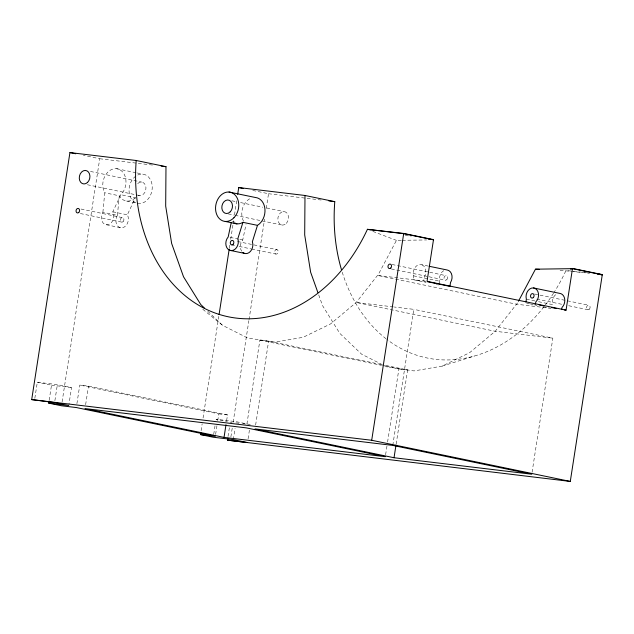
<?xml version="1.0" encoding="UTF-8"?>
<svg xmlns="http://www.w3.org/2000/svg" width="634" height="634" viewBox="0 0 634 634"><rect width="100%" height="100%" fill="white"/><g stroke="black" fill="none" stroke-linecap="round" stroke-linejoin="round"><path stroke-width="0.48" stroke-dasharray="3.17 2.38" d="M102.898 212.279L104.729 192.776A14.851 11.452 -78.3 0 1 107.938 172.036A14.851 11.452 -78.3 0 1 124.042 173.962A14.851 11.452 -78.3 0 1 120.832 194.701L112.812 211.796A8.012 6.174 -78.3 0 1 111.521 222.51A8.012 6.174 -78.3 0 1 103.073 222.922A8.012 6.174 -78.3 0 1 102.898 212.279L117.433 215.291A8.012 6.174 -78.3 0 0 117.615 225.934A8.012 6.174 -78.3 0 0 126.055 225.53A8.012 6.174 -78.3 0 0 127.347 214.807L135.367 197.713L120.832 194.701M117.433 215.291L119.271 195.787L104.729 192.776M34.83 398.295L37.319 382.215L57.369 384.616L71.555 387.556L68.916 404.579M49.159 400.284L51.505 385.155L37.319 382.215M54.881 400.688L57.369 384.616M62.092 401.861L99.728 158.746L83.395 155.362M76.912 403.636L79.781 385.084L88.498 386.13L227.511 414.937L226.449 421.769M85.63 404.682L88.498 386.13M201.097 430.668L202.159 423.837M203.062 417.972L218.785 316.429M229.365 248.084L229.817 245.16M230.721 239.303L232.987 224.65M233.138 223.675L233.597 220.751M234.501 214.886L236.918 199.266M213.698 434.385L215.013 425.874M215.615 434.393L216.979 425.604M217.731 420.722L218.793 413.891L79.781 385.084M228.026 436.374L229.492 426.92M230.887 436.842L232.393 427.078M233.153 422.196L248.869 320.653M249.019 319.679L264.592 219.11M266.256 208.372L268.523 193.727L251.222 190.137M233.312 439.616L235.063 428.275M246.911 423.98L259.892 340.117L268.61 341.163L383.483 364.97M248.076 438.776L249.542 429.321M255.629 425.026L268.61 341.163M385.615 454.736L386.978 445.964M387.58 442.064L398.897 368.925L382.492 365.525M428.267 266.082L420.77 264.529A8.06 6.213 -78.3 0 0 413.574 275.83L412.98 279.649L426.103 282.376M392.771 445.409L413.836 309.352L394.3 307.014M396.147 444.077L407.622 369.971L384.45 365.168M443.76 270.663A8.06 6.213 -78.3 0 0 439.814 281.266L439.219 285.094L436.406 284.507M532.077 472.259L552.84 338.16L413.836 309.352M241.697 251.23A8.012 6.174 -78.3 0 1 242.719 240.001L246.024 224.468M401.322 240.31L396.448 240.373L378.506 274.157L356.213 302.458L330.663 323.863L303.147 337.304L275.029 342.114L247.704 338.057L222.542 325.329L201.303 308.061M517.518 302.965L495.217 331.265L469.667 352.67L442.152 366.111L414.034 370.922L386.708 366.864L361.546 354.137L339.8 333.373L322.54 305.612L318.577 294.493M442.152 366.111L474.462 356.007M419.248 280.402L417.418 280.188M402.297 240.294L426.65 239.945M560.084 270.235L589.525 273.302M99.728 158.746L153.317 165.157M268.523 193.727L321.137 200.019M587.599 272.842L565.996 270.488A160.418 123.67 -78.3 0 1 554.084 292.377M425.366 281.139L377.523 275.41L516.528 304.217L551.057 308.346M393.326 306.896L356.213 302.458L495.217 331.265L552.84 338.16M398.897 368.925L407.622 369.971M51.505 385.155L71.555 387.556M218.793 413.891L227.511 414.937M230.221 422.196L232.131 422.426M235.951 422.878L238.82 423.219M242.64 423.678L245.501 424.019M405.3 235.365L411.133 236.292M116.656 168.707L136.342 172.789M137.277 172.979L142.896 174.144M90.472 171.465L141.675 182.069M231.886 200.788L236.72 201.786M240.579 202.587L262.801 207.191M266.66 207.992L284.056 211.597M87.421 184.74L139.583 195.549M228.216 213.896L234.009 215.092M234.976 215.298L282.312 225.102M232.456 221.654L235.365 222.257M126.657 201.049L138.355 203.474A14.851 11.452 -78.3 0 0 152.215 186.333A14.851 11.452 -78.3 0 0 136.904 175.428M392.034 264.473L428.743 272.081M429.709 272.279L446.13 275.679M534.581 294.01L566.463 300.619M567.43 300.817L588.677 305.223M391.337 268.959L428.045 276.567M429.012 276.773L445.433 280.173M536.784 299.105L561.906 304.312M568.666 305.715L587.987 309.717M112.812 211.796L127.347 214.807M230.118 237.385L238.844 239.192M239.811 239.398L242.719 240.001M526.371 299.177L534.811 300.928M538.559 301.705L552.61 304.613A8.012 6.174 -78.3 0 1 556.533 294.081M413.574 275.83L439.814 281.266M81.049 209.046L122.489 217.636M237.544 241.491L277.05 249.677A2.274 1.751 -78.3 0 1 277.502 253.457A2.274 1.751 -78.3 0 1 274.633 252.411A2.274 1.751 -78.3 0 1 277.05 249.677M425.557 281.322L423.686 280.933L424.273 277.106A8.06 6.213 -78.3 0 0 420.77 264.529M526.711 303.218L529.525 303.805M530.46 303.995L533.273 304.582M534.208 304.772L537.022 305.358M543.584 306.713L549.21 307.878M80.359 213.539L121.791 222.13M231.41 244.835L235.269 245.635M239.121 246.428L250.684 248.829M251.65 249.027L275.742 254.02M106.377 224.777L120.92 227.788M259.892 340.117L381.525 365.327M250.279 424.59L236.094 421.658L216.043 419.256L227.384 421.61M372.863 231.402L396.448 240.373M207.809 311.262L222.542 325.329M553.553 293.209A160.418 123.67 -78.3 0 1 544.503 306.063M543.893 306.848A160.418 123.67 -78.3 0 1 386.819 339.349M386.058 338.762A160.418 123.67 -78.3 0 1 341.678 270.385M243.535 221.211A14.851 11.452 -78.3 0 1 250.763 198.26M135.367 197.713A14.851 11.452 -78.3 0 1 119.271 195.787M135.486 202.618A14.851 11.452 -78.3 0 1 129.027 189.851A14.851 11.452 -78.3 0 1 136.191 175.856M137.665 183.606A6.823 5.262 -78.3 0 1 145.955 187.672A6.823 5.262 -78.3 0 1 138.267 195.153M446.764 279.665A2.274 1.751 -78.3 0 0 446.566 275.814A2.274 1.751 -78.3 0 0 444.006 278.31A2.274 1.751 -78.3 0 0 446.764 279.665M286.283 223.414A6.823 5.262 -78.3 0 0 285.387 211.93A6.823 5.262 -78.3 0 0 277.874 219.705A6.823 5.262 -78.3 0 0 286.283 223.414M123.131 221.615A2.274 1.751 -78.3 0 0 122.925 217.763A2.274 1.751 -78.3 0 0 120.365 220.26A2.274 1.751 -78.3 0 0 123.131 221.615M589.319 309.202A2.274 1.751 -78.3 0 0 589.121 305.35A2.274 1.751 -78.3 0 0 586.561 307.847A2.274 1.751 -78.3 0 0 589.319 309.202"/><path stroke-width="0.95" d="M49.016 401.227L48.723 403.121L68.773 405.522L54.587 402.582L31.7 399.594L69.938 152.572L136.199 160.497L165.981 166.671L165.688 206.098L171.64 243.432L183.535 276.804L200.788 304.566L204.299 307.918M237.679 194.384L238.733 187.553L304.994 195.478L304.692 234.905L310.644 272.24L317.919 292.639M227.733 438.268L227.44 440.162L247.498 442.556L233.312 439.616L213.262 437.222L200.495 434.575L200.796 432.626M219.087 314.48L229.215 249.067M224.032 437.389L85.027 408.581L246.309 427.879L385.313 456.686L224.032 437.389L225.997 424.701M564.308 309.931L566.059 310.145L572.51 268.428L602.3 274.601L570.283 481.428L371.698 440.273L403.723 233.447L367.419 229.334A160.418 123.67 -78.3 0 1 220.561 314.829A160.418 123.67 -78.3 0 1 136.199 160.497M394.031 457.732L255.026 428.925L392.771 445.409L531.775 474.216L394.031 457.732L395.996 445.052M449.926 286.37L450.512 282.55A8.06 6.213 -78.3 0 0 447.01 269.965L429.21 266.28M525.927 302.061L526.371 299.177A8.012 6.174 -78.3 0 1 529.786 288.953A8.012 6.174 -78.3 0 1 537.798 291.339A8.012 6.174 -78.3 0 1 535.785 301.974L535.437 304.185M561.676 309.622L562.025 307.411A8.012 6.174 -78.3 0 0 564.688 298.947A8.012 6.174 -78.3 0 0 559.767 293.383L533.527 287.947M231.291 222.368L228.177 236.981A8.012 6.174 -78.3 0 0 226.845 247.704A8.012 6.174 -78.3 0 0 235.048 249.217A8.012 6.174 -78.3 0 0 237.813 238.764L242.941 222.336L257.475 225.347A14.851 11.452 -78.3 0 0 264.949 209.228A14.851 11.452 -78.3 0 0 255.288 197.475L229.048 192.039M257.475 225.347L252.356 241.784A8.012 6.174 -78.3 0 1 250.493 251.349A8.012 6.174 -78.3 0 1 242.877 252.506M518.438 301.237L535.461 269.181L572.478 268.657L602.268 274.831L600.303 274.593M570.624 269.181L572.478 268.657M535.461 269.181L539.399 269.355M161.115 166.092L165.981 166.671M328.935 200.954L334.776 201.652A160.418 123.67 -78.3 0 0 341.409 269.474M597.402 274.015L602.3 274.601M31.7 399.594L371.698 440.273M200.495 434.575L215.314 436.351L76.31 407.543L61.49 405.768L48.723 403.121M570.283 481.428L227.44 440.162M370.335 229.801L367.419 229.334L403.684 233.677L433.474 239.85M428.616 239.073L430.557 239.383M304.994 195.478L334.776 201.652M69.938 152.572L75.708 153.769M238.733 187.553L243.535 188.544M403.723 233.447L433.505 239.62L427.047 281.337L566.059 310.145M225.252 221.44L236.957 223.865M427.435 281.71L436.802 283.652M438.68 284.04L448.991 286.18M539.185 304.962L543.877 305.929M551.374 307.482L556.058 308.457M229.762 250.311L244.304 253.323M242.941 222.336A14.851 11.452 -78.3 0 1 234.057 223.136M390.742 268.055A2.274 1.751 -78.3 0 0 390.536 264.204A2.274 1.751 -78.3 0 0 387.976 266.692A2.274 1.751 -78.3 0 0 390.742 268.055M233.169 244.272A2.274 1.751 -78.3 0 0 232.726 240.492A2.274 1.751 -78.3 0 0 230.308 243.218A2.274 1.751 -78.3 0 0 233.169 244.272M87.563 182.402A6.823 5.262 -78.3 0 0 86.961 170.855A6.823 5.262 -78.3 0 0 79.282 178.336A6.823 5.262 -78.3 0 0 87.563 182.402M78.798 212.43A2.274 1.751 -78.3 0 0 78.6 208.578A2.274 1.751 -78.3 0 0 76.04 211.074A2.274 1.751 -78.3 0 0 78.798 212.43M230.261 211.804A6.823 5.262 -78.3 0 0 229.357 200.32A6.823 5.262 -78.3 0 0 221.845 208.095A6.823 5.262 -78.3 0 0 230.261 211.804M233.914 217.763A14.851 11.452 -78.3 0 0 231.949 192.768A14.851 11.452 -78.3 0 0 215.6 209.696A14.851 11.452 -78.3 0 0 233.914 217.763M533.289 297.592A2.274 1.751 -78.3 0 0 533.091 293.74A2.274 1.751 -78.3 0 0 530.531 296.236A2.274 1.751 -78.3 0 0 533.289 297.592"/></g></svg>
